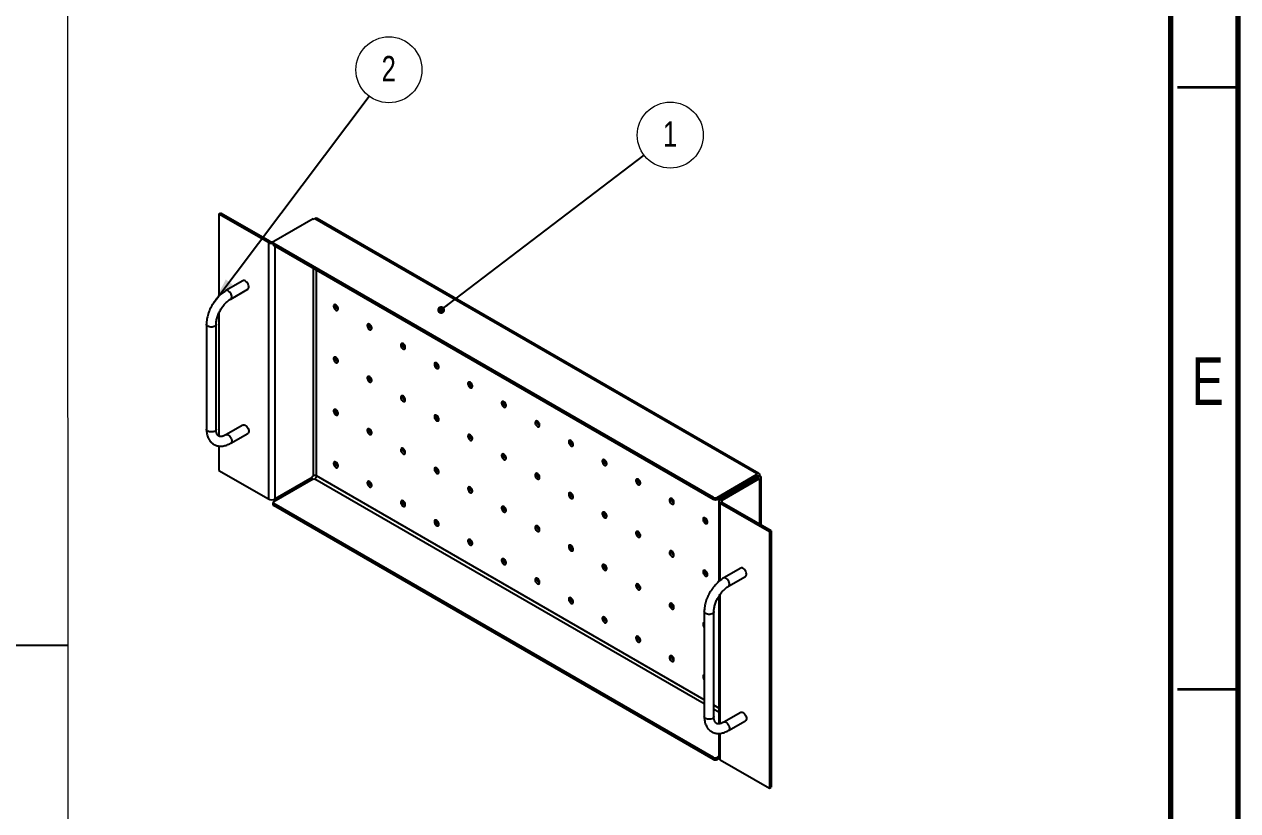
# Model space of a CAD drawing. Header units: millimetres. Extents: x 15 to 1266, y -324 to 294.
# Drawn here: x 316 to 416.7, y -140.1 to -74.8 of the extents above; entities that cross this region are included whole.
import ezdxf

# ---------------------------------------------------------------- set-up
doc = ezdxf.new("R2010")
doc.units = ezdxf.units.MM
doc.layers.add('FORMAT', color=7, linetype='Continuous')
doc.styles.add('SLDTEXTSTYLE0', font='TXT', dxfattribs={"width": 0.75})
doc.dimstyles.new('SLDDIMSTYLE0', dxfattribs={"dimtxt": 0.18, "dimasz": 0.651282, "dimexe": 0, "dimexo": 0.0625, "dimgap": 0, "dimtad": 0, "dimtih": 1, "dimtoh": 1, "dimdec": 0, "dimrnd": 1e-09, "dimzin": 0, "dimdsep": 46, "dimtxsty": 'Standard', "dimblk1": 'DOT', "dimblk2": 'DOT', "dimsah": 1, "dimcen": 0.09, "dimadec": 0, "dimazin": 0, "dimtfac": 0.651282, "dimtdec": 0, "dimtofl": 0, "dimtmove": 0, "dimatfit": 3, "dimldrblk": 'DOT', "dimfxl": 1, "dimfrac": 2, "dimtolj": 1, "dimtzin": 0, "dimarcsym": 0})
doc.dimstyles.new('SLDDIMSTYLE1', dxfattribs={"dimtxt": 0.18, "dimasz": 2.116667, "dimexe": 0, "dimexo": 0.0625, "dimgap": 0, "dimtad": 0, "dimtih": 1, "dimtoh": 1, "dimdec": 0, "dimrnd": 1e-09, "dimzin": 0, "dimdsep": 46, "dimtxsty": 'Standard', "dimsah": 1, "dimcen": 0.09, "dimadec": 0, "dimazin": 0, "dimtfac": 2.116667, "dimtdec": 0, "dimtofl": 0, "dimtmove": 0, "dimatfit": 3, "dimfxl": 1, "dimfrac": 2, "dimtolj": 1, "dimtzin": 0, "dimarcsym": 0})

# ---------------------------------------------------------------- blocks, each defined once
blk = doc.blocks.new('SW_NOTE_0_47')
at = {"color": 0, "linetype": 'Continuous', "lineweight": 0}
blk.add_circle((2.18, 1.66), 2.74, dxfattribs=at)
at = {"color": 0, "linetype": 'Continuous', "lineweight": 0, "insert": (2.16, 2.81), "char_height": 2.12, "attachment_point": 2, "style": 'SLDTEXTSTYLE0'}
blk.add_mtext('1', dxfattribs=at)
blk = doc.blocks.new('_Dot')
at = {"color": 0, "linetype": 'ByBlock', "lineweight": -2}
blk.add_line((-0.5, 0), (-1, 0), dxfattribs=at)
at = {"color": 0, "linetype": 'ByBlock', "const_width": 0.5}
blk.add_lwpolyline([(-0.25, 0, 1), (0.25, 0, 1)], format="xyb", close=True, dxfattribs=at)
blk = doc.blocks.new('SW_NOTE_0_48')
at = {"color": 0, "linetype": 'Continuous', "lineweight": 0}
blk.add_circle((1.65, 2.19), 2.74, dxfattribs=at)
at = {"color": 0, "linetype": 'Continuous', "lineweight": 0, "insert": (1.63, 3.34), "char_height": 2.12, "attachment_point": 2, "style": 'SLDTEXTSTYLE0'}
blk.add_mtext('2', dxfattribs=at)

msp = doc.modelspace()

# ---------------------------------------------------------------- linework, layer by layer
at = {"color": 7, "linetype": 'Continuous', "lineweight": 70}
for p, q in [((416.738536, -36.5306917), (416.738536, -323.5306917)), ((411.1410081, -40.3971667), (411.1410081, -317.3971667))]:
    msp.add_line(p, q, dxfattribs=at)
at = {"color": 7, "linetype": 'Continuous', "lineweight": 18}
msp.add_line((319.6225578, -234.2053037), (319.581397, -72.2200857), dxfattribs=at)
at = {"color": 7, "linetype": 'Continuous', "lineweight": 35}
for p, q in [((411.738536, -80.0306917), (416.738536, -80.0306917)), ((411.738536, -130.0306917), (416.738536, -130.0306917))]:
    msp.add_line(p, q, dxfattribs=at)
at = {"color": 7, "linetype": 'Continuous', "lineweight": 25}
for p, q in [((332.1259928, -90.5712888), (332.2674141, -90.4896479)), ((332.1259928, -90.5712888), (332.1259928, -97.3865547)), ((336.2272121, -92.9388723), (332.1259928, -90.5712888)), ((336.3686335, -92.8572315), (332.2674141, -90.4896479)), ((339.947707, -90.9543189), (336.6710024, -92.8459202)), ((339.947707, -90.9543189), (340.0224617, -90.9974738)), ((340.0927292, -90.9569093), (340.0224617, -90.9974738)), ((376.7680009, -112.129093), (340.0927292, -90.9569093)), ((376.9679846, -112.1092898), (340.2927129, -90.9371061)), ((336.2272121, -92.9388723), (336.3686335, -92.8572315)), ((336.2272121, -92.9388723), (336.2272121, -114.2327092)), ((336.6124237, -92.927561), (336.6124237, -93.0908691)), ((336.6514762, -92.8572315), (336.6679434, -92.8477251)), ((373.2129408, -114.1044138), (336.6710024, -93.0092018)), ((336.6710024, -93.17251), (336.6710024, -93.0092018)), ((373.2129408, -114.267722), (336.6710024, -93.17251)), ((334.11804, -96.1173664), (332.7038265, -96.9337745)), ((333.103794, -97.6266136), (334.5180075, -96.8102055)), ((341.9783473, -98.4689609), (342.0206698, -98.4878376)), ((331.0895967, -99.7296838), (331.0895967, -108.4394524)), ((331.8895967, -108.4394524), (331.8895967, -99.7296838)), ((332.1259928, -98.7780057), (332.1259928, -109.018565)), ((344.7674907, -100.0790991), (344.8098132, -100.0979758)), ((347.5566341, -101.6892373), (347.5989567, -101.708114)), ((341.9783473, -102.8238452), (342.0206698, -102.8427219)), ((350.3457775, -103.2993755), (350.3881001, -103.3182523)), ((344.7674907, -104.4339834), (344.8098132, -104.4528602)), ((353.1349209, -104.9095138), (353.1772435, -104.9283905)), ((347.5566341, -106.0441217), (347.5989567, -106.0629984)), ((355.9240643, -106.519652), (355.9663869, -106.5385287)), ((341.9783473, -107.1787295), (342.0206698, -107.1976063)), ((350.3457775, -107.6542599), (350.3881001, -107.6731366)), ((334.11804, -108.0932983), (332.7038265, -108.9097064)), ((333.103794, -109.6025455), (334.5180075, -108.7861374)), ((344.7674907, -108.7888678), (344.8098132, -108.8077445)), ((358.7132077, -108.1297902), (358.7555303, -108.1486669)), ((332.1259928, -109.8398603), (332.1259928, -111.8651257)), ((353.1349209, -109.2643981), (353.1772435, -109.2832748)), ((361.5023512, -109.7399284), (361.5446737, -109.7588052)), ((347.5566341, -110.399006), (347.5989567, -110.4178827)), ((332.1259928, -111.8651257), (336.2272121, -114.2327092)), ((341.9783473, -111.5336139), (342.0206698, -111.5524906)), ((355.9240643, -110.8745363), (355.9663869, -110.893413)), ((364.2914946, -111.3500667), (364.3338171, -111.3689434)), ((336.6710024, -114.4570337), (339.947707, -112.5654324)), ((339.8810403, -112.4499623), (336.7928975, -114.2327092)), ((339.9513078, -112.3230738), (339.8810403, -112.3636384)), ((339.8810403, -112.4499623), (339.8810403, -112.3636384)), ((340.0224617, -112.6085873), (339.947707, -112.5654324)), ((340.0224617, -112.6085873), (340.0927292, -112.5680228)), ((350.3457775, -112.0091442), (350.3881001, -112.0280209)), ((358.7132077, -112.4846745), (358.7555303, -112.5035513)), ((373.4957835, -114.1044138), (376.7724881, -112.2128125)), ((373.4957835, -114.267722), (376.7724881, -112.3761207)), ((376.8391547, -112.4915907), (373.751012, -114.2743376)), ((376.9805761, -112.5732315), (373.8924333, -114.3559784)), ((376.7680009, -112.129093), (376.6977334, -112.1696575)), ((376.7724881, -112.2128125), (376.6977334, -112.1696575)), ((376.7724881, -112.3761207), (376.7724881, -112.2128125)), ((376.8391547, -112.4915907), (376.9805761, -112.5732315)), ((376.9094222, -112.3740685), (377.0508436, -112.2924277)), ((376.9805761, -112.5732315), (376.9805761, -112.6595555)), ((377.0508436, -112.6189909), (376.9805761, -112.6595555)), ((377.1680009, -116.4102049), (377.1680009, -112.4557093)), ((344.7674907, -113.1437521), (344.8098132, -113.1626288)), ((353.1349209, -113.6192824), (353.1772435, -113.6381591)), ((367.080638, -112.9602049), (367.1229606, -112.9790816)), ((336.6124237, -114.5386745), (336.6124237, -114.7019826)), ((373.2129408, -135.7155273), (336.6710024, -114.6203153)), ((336.6710024, -114.6203153), (336.6710024, -114.7836234)), ((373.2129408, -135.8788355), (336.6710024, -114.7836234)), ((347.5566341, -114.7538903), (347.5989567, -114.772767)), ((361.5023512, -114.0948128), (361.5446737, -114.1136895)), ((369.8697814, -114.5703431), (369.912104, -114.5892198)), ((373.2129408, -114.267722), (373.2129408, -114.1044138)), ((373.4957835, -114.267722), (373.4957835, -114.1044138)), ((373.6338547, -114.4376192), (373.6338547, -121.0976829)), ((373.751012, -114.2743376), (373.8924333, -114.3559784)), ((373.751012, -114.6009008), (373.8924333, -114.51926)), ((377.8522313, -116.9684844), (373.751012, -114.6009008)), ((377.9936526, -116.8868436), (373.8924333, -114.51926)), ((355.9240643, -115.2294207), (355.9663869, -115.2482974)), ((364.2914946, -115.704951), (364.3338171, -115.7238277)), ((350.3457775, -116.3640285), (350.3881001, -116.3829053)), ((358.7132077, -116.8395589), (358.7555303, -116.8584356)), ((372.6589248, -116.1804813), (372.7012474, -116.199358)), ((377.8522313, -116.9684844), (377.9936526, -116.8868436)), ((377.9936526, -116.8868436), (377.9936526, -138.1806805)), ((367.080638, -117.3150892), (367.1229606, -117.3339659)), ((377.8522313, -116.9684844), (377.8522313, -138.2623213)), ((353.1349209, -117.9741668), (353.1772435, -117.9930435)), ((361.5023512, -118.4496971), (361.5446737, -118.4685738)), ((355.9240643, -119.584305), (355.9663869, -119.6031817)), ((369.8697814, -118.9252274), (369.912104, -118.9441041)), ((364.2914946, -120.0598353), (364.3338171, -120.078712)), ((372.6589248, -120.5353656), (372.7012474, -120.5542424)), ((375.4602165, -119.9836969), (374.046003, -120.800105)), ((374.4459705, -121.4929441), (375.860184, -120.6765359)), ((358.7132077, -121.1944432), (358.7555303, -121.2133199)), ((367.080638, -121.6699735), (367.1229606, -121.6888503)), ((361.5023512, -122.8045814), (361.5446737, -122.8234581)), ((373.6338547, -122.3351342), (373.6338547, -132.9134899)), ((369.8697814, -123.2801118), (369.912104, -123.2989885)), ((372.4317731, -123.5960142), (372.4317731, -132.3057829)), ((373.2317731, -132.3057829), (373.2317731, -123.5960142)), ((364.2914946, -124.4147196), (364.3338171, -124.4335964)), ((367.080638, -126.0248579), (367.1229606, -126.0437346)), ((369.8697814, -127.6349961), (369.912104, -127.6538728)), ((375.4602165, -131.9596288), (374.046003, -132.7760369)), ((374.4459705, -133.468876), (375.860184, -132.6524678)), ((373.6338547, -133.7147497), (373.6338547, -135.7314561)), ((373.2129408, -135.7155273), (373.2129408, -135.8788355)), ((373.6338547, -135.6358205), (373.4957835, -135.7155273)), ((373.4957835, -135.7155273), (373.4957835, -135.8788355)), ((373.6474986, -135.7912522), (373.4957835, -135.8788355)), ((373.751012, -135.8947378), (377.8522313, -138.2623213)), ((377.8522313, -138.2623213), (377.9936526, -138.1806805))]:
    msp.add_line(p, q, dxfattribs=at)
at = {"color": 8, "linetype": 'Continuous', "lineweight": 25}
for p, q in [((336.6528016, -92.8579966), (336.6514762, -92.8572315)), ((336.7928975, -114.2327092), (336.7928975, -93.2428785)), ((339.9513078, -95.06619), (339.9513078, -112.3230738)), ((340.2341505, -112.3230738), (340.2341505, -95.2294716)), ((340.0927292, -112.5680228), (372.4317731, -131.2369555)), ((372.4317731, -130.9103657), (340.2341505, -112.3230738)), ((376.7680009, -112.2102221), (376.7680009, -112.129093)), ((376.7724881, -112.2950181), (376.9094222, -112.3740685)), ((376.9094222, -112.3740685), (376.9094222, -112.5321553)), ((376.9805761, -112.5784263), (377.0508436, -112.6189909)), ((377.0508436, -116.3425715), (377.0508436, -112.6189909)), ((373.751012, -121.0020551), (373.751012, -114.6009008)), ((373.8924333, -114.3559784), (373.8924333, -114.51926)), ((373.751012, -132.8968798), (373.751012, -122.1578545)), ((373.6338547, -131.6043126), (373.2317731, -131.3721958)), ((373.2317731, -131.6987856), (373.6338547, -131.9309024)), ((373.751012, -135.8947378), (373.751012, -133.7061955))]:
    msp.add_line(p, q, dxfattribs=at)
at = {"color": 7, "linetype": 'Continuous', "lineweight": 25, "flags": 128}
for points in [[(334.5180075, -96.8102055), (334.5468484, -96.7878638), (334.5810043, -96.7358368), (334.5986362, -96.6667159), (334.5986362, -96.5848441), (334.5810043, -96.4953659), (334.5468484, -96.4039033), (334.4983145, -96.3162033), (334.4384524, -96.2377766), (334.3710232, -96.1735508), (334.300264, -96.1275616), (334.2306206, -96.1026985), (334.1664691, -96.100524), (334.11804, -96.1173664)], [(341.8369259, -98.5506017), (341.8925055, -98.5730133), (341.9431466, -98.5740861), (341.9843495, -98.5537246), (342.0124531, -98.5137381), (342.0249605, -98.4576796), (342.0207601, -98.39053), (342.0002252, -98.3182561), (341.9651805, -98.2472795), (341.9187398, -98.1839069), (341.8650296, -98.1337692), (341.8088222, -98.1013214), (341.755112, -98.0894466), (341.7086713, -98.0991999), (341.6736266, -98.1297147), (341.6530917, -98.1782796), (341.6488914, -98.2405795), (341.6613987, -98.3110787), (341.6895023, -98.383513), (341.7307053, -98.4514463), (341.7813463, -98.5088425), (341.8369259, -98.5506017)], [(344.6260693, -100.1607399), (344.6816489, -100.1831516), (344.73229, -100.1842243), (344.7734929, -100.1638628), (344.8015966, -100.1238763), (344.8141039, -100.0678178), (344.8099035, -100.0006683), (344.7893686, -99.9283943), (344.7543239, -99.8574177), (344.7078832, -99.7940451), (344.654173, -99.7439074), (344.5979656, -99.7114596), (344.5442554, -99.6995848), (344.4978147, -99.7093381), (344.46277, -99.7398529), (344.4422351, -99.7884178), (344.4380348, -99.8507177), (344.4505421, -99.9212169), (344.4786458, -99.9936512), (344.5198487, -100.0615845), (344.5704897, -100.1189808), (344.6260693, -100.1607399)], [(347.4152127, -101.7708781), (347.4707923, -101.7932898), (347.5214334, -101.7943625), (347.5626363, -101.774001), (347.59074, -101.7340145), (347.6032473, -101.677956), (347.5990469, -101.6108065), (347.578512, -101.5385325), (347.5434673, -101.4675559), (347.4970266, -101.4041833), (347.4433164, -101.3540456), (347.3871091, -101.3215978), (347.3333988, -101.309723), (347.2869581, -101.3194763), (347.2519134, -101.3499911), (347.2313786, -101.3985561), (347.2271782, -101.4608559), (347.2396855, -101.5313551), (347.2677892, -101.6037894), (347.3089921, -101.6717228), (347.3596332, -101.729119), (347.4152127, -101.7708781)], [(341.8369259, -102.905486), (341.8925055, -102.9278977), (341.9431466, -102.9289704), (341.9843495, -102.9086089), (342.0124531, -102.8686224), (342.0249605, -102.8125639), (342.0207601, -102.7454144), (342.0002252, -102.6731404), (341.9651805, -102.6021638), (341.9187398, -102.5387912), (341.8650296, -102.4886535), (341.8088222, -102.4562057), (341.755112, -102.4443309), (341.7086713, -102.4540842), (341.6736266, -102.484599), (341.6530917, -102.533164), (341.6488914, -102.5954638), (341.6613987, -102.665963), (341.6895023, -102.7383973), (341.7307053, -102.8063307), (341.7813463, -102.8637269), (341.8369259, -102.905486)], [(350.2043561, -103.3810164), (350.2599357, -103.403428), (350.3105768, -103.4045007), (350.3517797, -103.3841393), (350.3798834, -103.3441528), (350.3923907, -103.2880942), (350.3881903, -103.2209447), (350.3676555, -103.1486707), (350.3326107, -103.0776941), (350.28617, -103.0143215), (350.2324598, -102.9641839), (350.1762525, -102.931736), (350.1225422, -102.9198612), (350.0761015, -102.9296145), (350.0410568, -102.9601293), (350.020522, -103.0086943), (350.0163216, -103.0709942), (350.0288289, -103.1414933), (350.0569326, -103.2139276), (350.0981355, -103.281861), (350.1487766, -103.3392572), (350.2043561, -103.3810164)], [(344.6260693, -104.5156242), (344.6816489, -104.5380359), (344.73229, -104.5391086), (344.7734929, -104.5187471), (344.8015966, -104.4787606), (344.8141039, -104.4227021), (344.8099035, -104.3555526), (344.7893686, -104.2832786), (344.7543239, -104.212302), (344.7078832, -104.1489294), (344.654173, -104.0987917), (344.5979656, -104.0663439), (344.5442554, -104.0544691), (344.4978147, -104.0642224), (344.46277, -104.0947372), (344.4422351, -104.1433022), (344.4380348, -104.205602), (344.4505421, -104.2761012), (344.4786458, -104.3485355), (344.5198487, -104.4164689), (344.5704897, -104.4738651), (344.6260693, -104.5156242)], [(352.9934996, -104.9911546), (353.0490791, -105.0135662), (353.0997202, -105.014639), (353.1409231, -104.9942775), (353.1690268, -104.954291), (353.1815341, -104.8982324), (353.1773337, -104.8310829), (353.1567989, -104.7588089), (353.1217542, -104.6878324), (353.0753135, -104.6244598), (353.0216032, -104.5743221), (352.9653959, -104.5418743), (352.9116857, -104.5299994), (352.865245, -104.5397528), (352.8302002, -104.5702676), (352.8096654, -104.6188325), (352.805465, -104.6811324), (352.8179723, -104.7516315), (352.846076, -104.8240659), (352.8872789, -104.8919992), (352.93792, -104.9493954), (352.9934996, -104.9911546)], [(347.4152127, -106.1257625), (347.4707923, -106.1481741), (347.5214334, -106.1492468), (347.5626363, -106.1288854), (347.59074, -106.0888989), (347.6032473, -106.0328403), (347.5990469, -105.9656908), (347.578512, -105.8934168), (347.5434673, -105.8224403), (347.4970266, -105.7590677), (347.4433164, -105.70893), (347.3871091, -105.6764822), (347.3333988, -105.6646073), (347.2869581, -105.6743606), (347.2519134, -105.7048755), (347.2313786, -105.7534404), (347.2271782, -105.8157403), (347.2396855, -105.8862394), (347.2677892, -105.9586737), (347.3089921, -106.0266071), (347.3596332, -106.0840033), (347.4152127, -106.1257625)], [(341.8369259, -107.2603704), (341.8925055, -107.282782), (341.9431466, -107.2838547), (341.9843495, -107.2634932), (342.0124531, -107.2235068), (342.0249605, -107.1674482), (342.0207601, -107.1002987), (342.0002252, -107.0280247), (341.9651805, -106.9570481), (341.9187398, -106.8936755), (341.8650296, -106.8435379), (341.8088222, -106.81109), (341.755112, -106.7992152), (341.7086713, -106.8089685), (341.6736266, -106.8394833), (341.6530917, -106.8880483), (341.6488914, -106.9503482), (341.6613987, -107.0208473), (341.6895023, -107.0932816), (341.7307053, -107.161215), (341.7813463, -107.2186112), (341.8369259, -107.2603704)], [(355.782643, -106.6012928), (355.8382225, -106.6237044), (355.8888636, -106.6247772), (355.9300665, -106.6044157), (355.9581702, -106.5644292), (355.9706775, -106.5083707), (355.9664771, -106.4412211), (355.9459423, -106.3689472), (355.9108976, -106.2979706), (355.8644569, -106.234598), (355.8107467, -106.1844603), (355.7545393, -106.1520125), (355.7008291, -106.1401377), (355.6543884, -106.149891), (355.6193437, -106.1804058), (355.5988088, -106.2289707), (355.5946084, -106.2912706), (355.6071157, -106.3617698), (355.6352194, -106.4342041), (355.6764223, -106.5021374), (355.7270634, -106.5595336), (355.782643, -106.6012928)], [(350.2043561, -107.7359007), (350.2599357, -107.7583123), (350.3105768, -107.7593851), (350.3517797, -107.7390236), (350.3798834, -107.6990371), (350.3923907, -107.6429786), (350.3881903, -107.575829), (350.3676555, -107.5035551), (350.3326107, -107.4325785), (350.28617, -107.3692059), (350.2324598, -107.3190682), (350.1762525, -107.2866204), (350.1225422, -107.2747456), (350.0761015, -107.2844989), (350.0410568, -107.3150137), (350.020522, -107.3635786), (350.0163216, -107.4258785), (350.0288289, -107.4963777), (350.0569326, -107.568812), (350.0981355, -107.6367453), (350.1487766, -107.6941415), (350.2043561, -107.7359007)], [(358.5717864, -108.211431), (358.627366, -108.2338427), (358.678007, -108.2349154), (358.7192099, -108.2145539), (358.7473136, -108.1745674), (358.7598209, -108.1185089), (358.7556206, -108.0513594), (358.7350857, -107.9790854), (358.700041, -107.9081088), (358.6536003, -107.8447362), (358.5998901, -107.7945985), (358.5436827, -107.7621507), (358.4899725, -107.7502759), (358.4435318, -107.7600292), (358.4084871, -107.790544), (358.3879522, -107.839109), (358.3837518, -107.9014088), (358.3962592, -107.971908), (358.4243628, -108.0443423), (358.4655657, -108.1122756), (358.5162068, -108.1696719), (358.5717864, -108.211431)], [(334.11804, -108.0932983), (334.1664691, -108.0764559), (334.2306206, -108.0786305), (334.300264, -108.1034935), (334.3710232, -108.1494827), (334.4384524, -108.2137085), (334.4983145, -108.2921353), (334.5468484, -108.3798352), (334.5810043, -108.4712978), (334.5986362, -108.5607761), (334.5986362, -108.6426478), (334.5810043, -108.7117687), (334.5468484, -108.7637957), (334.5180075, -108.7861374)], [(344.6260693, -108.8705086), (344.6816489, -108.8929202), (344.73229, -108.893993), (344.7734929, -108.8736315), (344.8015966, -108.833645), (344.8141039, -108.7775864), (344.8099035, -108.7104369), (344.7893686, -108.6381629), (344.7543239, -108.5671864), (344.7078832, -108.5038138), (344.654173, -108.4536761), (344.5979656, -108.4212283), (344.5442554, -108.4093534), (344.4978147, -108.4191068), (344.46277, -108.4496216), (344.4422351, -108.4981865), (344.4380348, -108.5604864), (344.4505421, -108.6309855), (344.4786458, -108.7034199), (344.5198487, -108.7713532), (344.5704897, -108.8287494), (344.6260693, -108.8705086)], [(352.9934996, -109.3460389), (353.0490791, -109.3684505), (353.0997202, -109.3695233), (353.1409231, -109.3491618), (353.1690268, -109.3091753), (353.1815341, -109.2531168), (353.1773337, -109.1859673), (353.1567989, -109.1136933), (353.1217542, -109.0427167), (353.0753135, -108.9793441), (353.0216032, -108.9292064), (352.9653959, -108.8967586), (352.9116857, -108.8848838), (352.865245, -108.8946371), (352.8302002, -108.9251519), (352.8096654, -108.9737168), (352.805465, -109.0360167), (352.8179723, -109.1065159), (352.846076, -109.1789502), (352.8872789, -109.2468835), (352.93792, -109.3042797), (352.9934996, -109.3460389)], [(361.3609298, -109.8215692), (361.4165094, -109.8439809), (361.4671505, -109.8450536), (361.5083534, -109.8246921), (361.536457, -109.7847056), (361.5489644, -109.7286471), (361.544764, -109.6614976), (361.5242291, -109.5892236), (361.4891844, -109.518247), (361.4427437, -109.4548744), (361.3890335, -109.4047367), (361.3328261, -109.3722889), (361.2791159, -109.3604141), (361.2326752, -109.3701674), (361.1976305, -109.4006822), (361.1770956, -109.4492472), (361.1728953, -109.511547), (361.1854026, -109.5820462), (361.2135062, -109.6544805), (361.2547092, -109.7224139), (361.3053502, -109.7798101), (361.3609298, -109.8215692)], [(347.4152127, -110.4806468), (347.4707923, -110.5030584), (347.5214334, -110.5041312), (347.5626363, -110.4837697), (347.59074, -110.4437832), (347.6032473, -110.3877247), (347.5990469, -110.3205751), (347.578512, -110.2483012), (347.5434673, -110.1773246), (347.4970266, -110.113952), (347.4433164, -110.0638143), (347.3871091, -110.0313665), (347.3333988, -110.0194917), (347.2869581, -110.029245), (347.2519134, -110.0597598), (347.2313786, -110.1083247), (347.2271782, -110.1706246), (347.2396855, -110.2411238), (347.2677892, -110.3135581), (347.3089921, -110.3814914), (347.3596332, -110.4388876), (347.4152127, -110.4806468)], [(355.782643, -110.9561771), (355.8382225, -110.9785888), (355.8888636, -110.9796615), (355.9300665, -110.9593), (355.9581702, -110.9193135), (355.9706775, -110.863255), (355.9664771, -110.7961055), (355.9459423, -110.7238315), (355.9108976, -110.6528549), (355.8644569, -110.5894823), (355.8107467, -110.5393446), (355.7545393, -110.5068968), (355.7008291, -110.495022), (355.6543884, -110.5047753), (355.6193437, -110.5352901), (355.5988088, -110.5838551), (355.5946084, -110.6461549), (355.6071157, -110.7166541), (355.6352194, -110.7890884), (355.6764223, -110.8570218), (355.7270634, -110.914418), (355.782643, -110.9561771)], [(341.8369259, -111.6152547), (341.8925055, -111.6376663), (341.9431466, -111.6387391), (341.9843495, -111.6183776), (342.0124531, -111.5783911), (342.0249605, -111.5223326), (342.0207601, -111.455183), (342.0002252, -111.3829091), (341.9651805, -111.3119325), (341.9187398, -111.2485599), (341.8650296, -111.1984222), (341.8088222, -111.1659744), (341.755112, -111.1540996), (341.7086713, -111.1638529), (341.6736266, -111.1943677), (341.6530917, -111.2429326), (341.6488914, -111.3052325), (341.6613987, -111.3757317), (341.6895023, -111.448166), (341.7307053, -111.5160993), (341.7813463, -111.5734955), (341.8369259, -111.6152547)], [(350.2043561, -112.090785), (350.2599357, -112.1131967), (350.3105768, -112.1142694), (350.3517797, -112.0939079), (350.3798834, -112.0539214), (350.3923907, -111.9978629), (350.3881903, -111.9307134), (350.3676555, -111.8584394), (350.3326107, -111.7874628), (350.28617, -111.7240902), (350.2324598, -111.6739525), (350.1762525, -111.6415047), (350.1225422, -111.6296299), (350.0761015, -111.6393832), (350.0410568, -111.669898), (350.020522, -111.718463), (350.0163216, -111.7807628), (350.0288289, -111.851262), (350.0569326, -111.9236963), (350.0981355, -111.9916296), (350.1487766, -112.0490259), (350.2043561, -112.090785)], [(364.1500732, -111.4317075), (364.2056528, -111.4541191), (364.2562939, -111.4551918), (364.2974968, -111.4348304), (364.3256005, -111.3948439), (364.3381078, -111.3387853), (364.3339074, -111.2716358), (364.3133725, -111.1993618), (364.2783278, -111.1283852), (364.2318871, -111.0650126), (364.1781769, -111.014875), (364.1219695, -110.9824271), (364.0682593, -110.9705523), (364.0218186, -110.9803056), (363.9867739, -111.0108204), (363.966239, -111.0593854), (363.9620387, -111.1216853), (363.974546, -111.1921844), (364.0026497, -111.2646187), (364.0438526, -111.3325521), (364.0944937, -111.3899483), (364.1500732, -111.4317075)], [(344.6260693, -113.2253929), (344.6816489, -113.2478045), (344.73229, -113.2488773), (344.7734929, -113.2285158), (344.8015966, -113.1885293), (344.8141039, -113.1324708), (344.8099035, -113.0653213), (344.7893686, -112.9930473), (344.7543239, -112.9220707), (344.7078832, -112.8586981), (344.654173, -112.8085604), (344.5979656, -112.7761126), (344.5442554, -112.7642378), (344.4978147, -112.7739911), (344.46277, -112.8045059), (344.4422351, -112.8530708), (344.4380348, -112.9153707), (344.4505421, -112.9858699), (344.4786458, -113.0583042), (344.5198487, -113.1262375), (344.5704897, -113.1836337), (344.6260693, -113.2253929)], [(358.5717864, -112.5663154), (358.627366, -112.588727), (358.678007, -112.5897997), (358.7192099, -112.5694382), (358.7473136, -112.5294517), (358.7598209, -112.4733932), (358.7556206, -112.4062437), (358.7350857, -112.3339697), (358.700041, -112.2629931), (358.6536003, -112.1996205), (358.5998901, -112.1494829), (358.5436827, -112.117035), (358.4899725, -112.1051602), (358.4435318, -112.1149135), (358.4084871, -112.1454283), (358.3879522, -112.1939933), (358.3837518, -112.2562931), (358.3962592, -112.3267923), (358.4243628, -112.3992266), (358.4655657, -112.46716), (358.5162068, -112.5245562), (358.5717864, -112.5663154)], [(366.9392166, -113.0418457), (366.9947962, -113.0642573), (367.0454373, -113.0653301), (367.0866402, -113.0449686), (367.1147439, -113.0049821), (367.1272512, -112.9489235), (367.1230508, -112.881774), (367.102516, -112.8095), (367.0674712, -112.7385235), (367.0210305, -112.6751509), (366.9673203, -112.6250132), (366.911113, -112.5925654), (366.8574027, -112.5806905), (366.810962, -112.5904439), (366.7759173, -112.6209587), (366.7553825, -112.6695236), (366.7511821, -112.7318235), (366.7636894, -112.8023226), (366.7917931, -112.874757), (366.832996, -112.9426903), (366.8836371, -113.0000865), (366.9392166, -113.0418457)], [(352.9934996, -113.7009232), (353.0490791, -113.7233349), (353.0997202, -113.7244076), (353.1409231, -113.7040461), (353.1690268, -113.6640596), (353.1815341, -113.6080011), (353.1773337, -113.5408516), (353.1567989, -113.4685776), (353.1217542, -113.397601), (353.0753135, -113.3342284), (353.0216032, -113.2840907), (352.9653959, -113.2516429), (352.9116857, -113.2397681), (352.865245, -113.2495214), (352.8302002, -113.2800362), (352.8096654, -113.3286012), (352.805465, -113.390901), (352.8179723, -113.4614002), (352.846076, -113.5338345), (352.8872789, -113.6017679), (352.93792, -113.6591641), (352.9934996, -113.7009232)], [(361.3609298, -114.1764536), (361.4165094, -114.1988652), (361.4671505, -114.1999379), (361.5083534, -114.1795765), (361.536457, -114.13959), (361.5489644, -114.0835314), (361.544764, -114.0163819), (361.5242291, -113.9441079), (361.4891844, -113.8731314), (361.4427437, -113.8097588), (361.3890335, -113.7596211), (361.3328261, -113.7271733), (361.2791159, -113.7152984), (361.2326752, -113.7250517), (361.1976305, -113.7555666), (361.1770956, -113.8041315), (361.1728953, -113.8664314), (361.1854026, -113.9369305), (361.2135062, -114.0093648), (361.2547092, -114.0772982), (361.3053502, -114.1346944), (361.3609298, -114.1764536)], [(375.4689842, -113.2825733), (375.4349015, -113.2140538), (375.4022512, -113.1671416)], [(347.4152127, -114.8355311), (347.4707923, -114.8579428), (347.5214334, -114.8590155), (347.5626363, -114.838654), (347.59074, -114.7986675), (347.6032473, -114.742609), (347.5990469, -114.6754595), (347.578512, -114.6031855), (347.5434673, -114.5322089), (347.4970266, -114.4688363), (347.4433164, -114.4186986), (347.3871091, -114.3862508), (347.3333988, -114.374376), (347.2869581, -114.3841293), (347.2519134, -114.4146441), (347.2313786, -114.4632091), (347.2271782, -114.5255089), (347.2396855, -114.5960081), (347.2677892, -114.6684424), (347.3089921, -114.7363758), (347.3596332, -114.793772), (347.4152127, -114.8355311)], [(355.782643, -115.3110615), (355.8382225, -115.3334731), (355.8888636, -115.3345458), (355.9300665, -115.3141844), (355.9581702, -115.2741979), (355.9706775, -115.2181393), (355.9664771, -115.1509898), (355.9459423, -115.0787158), (355.9108976, -115.0077392), (355.8644569, -114.9443666), (355.8107467, -114.894229), (355.7545393, -114.8617811), (355.7008291, -114.8499063), (355.6543884, -114.8596596), (355.6193437, -114.8901744), (355.5988088, -114.9387394), (355.5946084, -115.0010393), (355.6071157, -115.0715384), (355.6352194, -115.1439727), (355.6764223, -115.2119061), (355.7270634, -115.2693023), (355.782643, -115.3110615)], [(369.72836, -114.6519839), (369.7839396, -114.6743955), (369.8345807, -114.6754683), (369.8757836, -114.6551068), (369.9038873, -114.6151203), (369.9163946, -114.5590618), (369.9121942, -114.4919122), (369.8916594, -114.4196383), (369.8566147, -114.3486617), (369.810174, -114.2852891), (369.7564637, -114.2351514), (369.7002564, -114.2027036), (369.6465461, -114.1908288), (369.6001054, -114.2005821), (369.5650607, -114.2310969), (369.5445259, -114.2796618), (369.5403255, -114.3419617), (369.5528328, -114.4124609), (369.5809365, -114.4848952), (369.6221394, -114.5528285), (369.6727805, -114.6102247), (369.72836, -114.6519839)], [(364.1500732, -115.7865918), (364.2056528, -115.8090034), (364.2562939, -115.8100762), (364.2974968, -115.7897147), (364.3256005, -115.7497282), (364.3381078, -115.6936697), (364.3339074, -115.6265201), (364.3133725, -115.5542462), (364.2783278, -115.4832696), (364.2318871, -115.419897), (364.1781769, -115.3697593), (364.1219695, -115.3373115), (364.0682593, -115.3254367), (364.0218186, -115.33519), (363.9867739, -115.3657048), (363.966239, -115.4142697), (363.9620387, -115.4765696), (363.974546, -115.5470688), (364.0026497, -115.6195031), (364.0438526, -115.6874364), (364.0944937, -115.7448326), (364.1500732, -115.7865918)], [(372.5175035, -116.2621221), (372.573083, -116.2845338), (372.6237241, -116.2856065), (372.664927, -116.265245), (372.6930307, -116.2252585), (372.705538, -116.1692), (372.7013376, -116.1020505), (372.6808028, -116.0297765), (372.6457581, -115.9587999), (372.5993174, -115.8954273), (372.5456071, -115.8452896), (372.4893998, -115.8128418), (372.4356896, -115.800967), (372.3892489, -115.8107203), (372.3542041, -115.8412351), (372.3336693, -115.8898001), (372.3294689, -115.9520999), (372.3419762, -116.0225991), (372.3700799, -116.0950334), (372.4112828, -116.1629667), (372.4619239, -116.220363), (372.5175035, -116.2621221)], [(350.2043561, -116.4456694), (350.2599357, -116.468081), (350.3105768, -116.4691537), (350.3517797, -116.4487922), (350.3798834, -116.4088057), (350.3923907, -116.3527472), (350.3881903, -116.2855977), (350.3676555, -116.2133237), (350.3326107, -116.1423471), (350.28617, -116.0789745), (350.2324598, -116.0288368), (350.1762525, -115.996389), (350.1225422, -115.9845142), (350.0761015, -115.9942675), (350.0410568, -116.0247823), (350.020522, -116.0733473), (350.0163216, -116.1356471), (350.0288289, -116.2061463), (350.0569326, -116.2785806), (350.0981355, -116.346514), (350.1487766, -116.4039102), (350.2043561, -116.4456694)], [(358.5717864, -116.9211997), (358.627366, -116.9436113), (358.678007, -116.9446841), (358.7192099, -116.9243226), (358.7473136, -116.8843361), (358.7598209, -116.8282775), (358.7556206, -116.761128), (358.7350857, -116.688854), (358.700041, -116.6178775), (358.6536003, -116.5545049), (358.5998901, -116.5043672), (358.5436827, -116.4719194), (358.4899725, -116.4600445), (358.4435318, -116.4697979), (358.4084871, -116.5003127), (358.3879522, -116.5488776), (358.3837518, -116.6111775), (358.3962592, -116.6816766), (358.4243628, -116.754111), (358.4655657, -116.8220443), (358.5162068, -116.8794405), (358.5717864, -116.9211997)], [(352.9934996, -118.0558076), (353.0490791, -118.0782192), (353.0997202, -118.0792919), (353.1409231, -118.0589305), (353.1690268, -118.018944), (353.1815341, -117.9628854), (353.1773337, -117.8957359), (353.1567989, -117.8234619), (353.1217542, -117.7524854), (353.0753135, -117.6891128), (353.0216032, -117.6389751), (352.9653959, -117.6065273), (352.9116857, -117.5946524), (352.865245, -117.6044057), (352.8302002, -117.6349206), (352.8096654, -117.6834855), (352.805465, -117.7457854), (352.8179723, -117.8162845), (352.846076, -117.8887188), (352.8872789, -117.9566522), (352.93792, -118.0140484), (352.9934996, -118.0558076)], [(366.9392166, -117.39673), (366.9947962, -117.4191417), (367.0454373, -117.4202144), (367.0866402, -117.3998529), (367.1147439, -117.3598664), (367.1272512, -117.3038079), (367.1230508, -117.2366584), (367.102516, -117.1643844), (367.0674712, -117.0934078), (367.0210305, -117.0300352), (366.9673203, -116.9798975), (366.911113, -116.9474497), (366.8574027, -116.9355749), (366.810962, -116.9453282), (366.7759173, -116.975843), (366.7553825, -117.0244079), (366.7511821, -117.0867078), (366.7636894, -117.157207), (366.7917931, -117.2296413), (366.832996, -117.2975746), (366.8836371, -117.3549708), (366.9392166, -117.39673)], [(361.3609298, -118.5313379), (361.4165094, -118.5537495), (361.4671505, -118.5548223), (361.5083534, -118.5344608), (361.536457, -118.4944743), (361.5489644, -118.4384158), (361.544764, -118.3712662), (361.5242291, -118.2989923), (361.4891844, -118.2280157), (361.4427437, -118.1646431), (361.3890335, -118.1145054), (361.3328261, -118.0820576), (361.2791159, -118.0701828), (361.2326752, -118.0799361), (361.1976305, -118.1104509), (361.1770956, -118.1590158), (361.1728953, -118.2213157), (361.1854026, -118.2918149), (361.2135062, -118.3642492), (361.2547092, -118.4321825), (361.3053502, -118.4895787), (361.3609298, -118.5313379)], [(369.72836, -119.0068682), (369.7839396, -119.0292799), (369.8345807, -119.0303526), (369.8757836, -119.0099911), (369.9038873, -118.9700046), (369.9163946, -118.9139461), (369.9121942, -118.8467966), (369.8916594, -118.7745226), (369.8566147, -118.703546), (369.810174, -118.6401734), (369.7564637, -118.5900357), (369.7002564, -118.5575879), (369.6465461, -118.5457131), (369.6001054, -118.5554664), (369.5650607, -118.5859812), (369.5445259, -118.6345462), (369.5403255, -118.696846), (369.5528328, -118.7673452), (369.5809365, -118.8397795), (369.6221394, -118.9077129), (369.6727805, -118.9651091), (369.72836, -119.0068682)], [(355.782643, -119.6659458), (355.8382225, -119.6883574), (355.8888636, -119.6894302), (355.9300665, -119.6690687), (355.9581702, -119.6290822), (355.9706775, -119.5730237), (355.9664771, -119.5058741), (355.9459423, -119.4336002), (355.9108976, -119.3626236), (355.8644569, -119.299251), (355.8107467, -119.2491133), (355.7545393, -119.2166655), (355.7008291, -119.2047907), (355.6543884, -119.214544), (355.6193437, -119.2450588), (355.5988088, -119.2936237), (355.5946084, -119.3559236), (355.6071157, -119.4264228), (355.6352194, -119.4988571), (355.6764223, -119.5667904), (355.7270634, -119.6241866), (355.782643, -119.6659458)], [(364.1500732, -120.1414761), (364.2056528, -120.1638878), (364.2562939, -120.1649605), (364.2974968, -120.144599), (364.3256005, -120.1046125), (364.3381078, -120.048554), (364.3339074, -119.9814045), (364.3133725, -119.9091305), (364.2783278, -119.8381539), (364.2318871, -119.7747813), (364.1781769, -119.7246436), (364.1219695, -119.6921958), (364.0682593, -119.680321), (364.0218186, -119.6900743), (363.9867739, -119.7205891), (363.966239, -119.7691541), (363.9620387, -119.8314539), (363.974546, -119.9019531), (364.0026497, -119.9743874), (364.0438526, -120.0423207), (364.0944937, -120.099717), (364.1500732, -120.1414761)], [(358.5717864, -121.276084), (358.627366, -121.2984956), (358.678007, -121.2995684), (358.7192099, -121.2792069), (358.7473136, -121.2392204), (358.7598209, -121.1831619), (358.7556206, -121.1160124), (358.7350857, -121.0437384), (358.700041, -120.9727618), (358.6536003, -120.9093892), (358.5998901, -120.8592515), (358.5436827, -120.8268037), (358.4899725, -120.8149289), (358.4435318, -120.8246822), (358.4084871, -120.855197), (358.3879522, -120.9037619), (358.3837518, -120.9660618), (358.3962592, -121.036561), (358.4243628, -121.1089953), (358.4655657, -121.1769286), (358.5162068, -121.2343248), (358.5717864, -121.276084)], [(372.5175035, -120.6170065), (372.573083, -120.6394181), (372.6237241, -120.6404908), (372.664927, -120.6201293), (372.6930307, -120.5801429), (372.705538, -120.5240843), (372.7013376, -120.4569348), (372.6808028, -120.3846608), (372.6457581, -120.3136842), (372.5993174, -120.2503116), (372.5456071, -120.200174), (372.4893998, -120.1677261), (372.4356896, -120.1558513), (372.3892489, -120.1656046), (372.3542041, -120.1961194), (372.3336693, -120.2446844), (372.3294689, -120.3069842), (372.3419762, -120.3774834), (372.3700799, -120.4499177), (372.4112828, -120.5178511), (372.4619239, -120.5752473), (372.5175035, -120.6170065)], [(375.860184, -120.6765359), (375.8890248, -120.6541943), (375.9231808, -120.6021673), (375.9408127, -120.5330464), (375.9408127, -120.4511746), (375.9231808, -120.3616963), (375.8890248, -120.2702337), (375.840491, -120.1825338), (375.7806288, -120.104107), (375.7131997, -120.0398813), (375.6424404, -119.993892), (375.5727971, -119.969029), (375.5086456, -119.9668544), (375.4602165, -119.9836969)], [(366.9392166, -121.7516143), (366.9947962, -121.774026), (367.0454373, -121.7750987), (367.0866402, -121.7547372), (367.1147439, -121.7147507), (367.1272512, -121.6586922), (367.1230508, -121.5915427), (367.102516, -121.5192687), (367.0674712, -121.4482921), (367.0210305, -121.3849195), (366.9673203, -121.3347818), (366.911113, -121.302334), (366.8574027, -121.2904592), (366.810962, -121.3002125), (366.7759173, -121.3307273), (366.7553825, -121.3792923), (366.7511821, -121.4415921), (366.7636894, -121.5120913), (366.7917931, -121.5845256), (366.832996, -121.652459), (366.8836371, -121.7098552), (366.9392166, -121.7516143)], [(361.3609298, -122.8862222), (361.4165094, -122.9086339), (361.4671505, -122.9097066), (361.5083534, -122.8893451), (361.536457, -122.8493586), (361.5489644, -122.7933001), (361.544764, -122.7261506), (361.5242291, -122.6538766), (361.4891844, -122.5829), (361.4427437, -122.5195274), (361.3890335, -122.4693897), (361.3328261, -122.4369419), (361.2791159, -122.4250671), (361.2326752, -122.4348204), (361.1976305, -122.4653352), (361.1770956, -122.5139002), (361.1728953, -122.5762), (361.1854026, -122.6466992), (361.2135062, -122.7191335), (361.2547092, -122.7870669), (361.3053502, -122.8444631), (361.3609298, -122.8862222)], [(369.72836, -123.3617526), (369.7839396, -123.3841642), (369.8345807, -123.3852369), (369.8757836, -123.3648755), (369.9038873, -123.324889), (369.9163946, -123.2688304), (369.9121942, -123.2016809), (369.8916594, -123.1294069), (369.8566147, -123.0584303), (369.810174, -122.9950577), (369.7564637, -122.9449201), (369.7002564, -122.9124722), (369.6465461, -122.9005974), (369.6001054, -122.9103507), (369.5650607, -122.9408656), (369.5445259, -122.9894305), (369.5403255, -123.0517304), (369.5528328, -123.1222295), (369.5809365, -123.1946638), (369.6221394, -123.2625972), (369.6727805, -123.3199934), (369.72836, -123.3617526)], [(364.1500732, -124.4963605), (364.2056528, -124.5187721), (364.2562939, -124.5198448), (364.2974968, -124.4994833), (364.3256005, -124.4594968), (364.3381078, -124.4034383), (364.3339074, -124.3362888), (364.3133725, -124.2640148), (364.2783278, -124.1930382), (364.2318871, -124.1296656), (364.1781769, -124.079528), (364.1219695, -124.0470801), (364.0682593, -124.0352053), (364.0218186, -124.0449586), (363.9867739, -124.0754734), (363.966239, -124.1240384), (363.9620387, -124.1863382), (363.974546, -124.2568374), (364.0026497, -124.3292717), (364.0438526, -124.3972051), (364.0944937, -124.4546013), (364.1500732, -124.4963605)], [(372.4317731, -124.5107176), (372.3892489, -124.520489), (372.3542041, -124.5510038), (372.3336693, -124.5995687), (372.3294689, -124.6618686), (372.3419762, -124.7323677), (372.3700799, -124.8048021), (372.4112828, -124.8727354), (372.4317731, -124.8985934)], [(366.9392166, -126.1064987), (366.9947962, -126.1289103), (367.0454373, -126.129983), (367.0866402, -126.1096216), (367.1147439, -126.0696351), (367.1272512, -126.0135765), (367.1230508, -125.946427), (367.102516, -125.874153), (367.0674712, -125.8031765), (367.0210305, -125.7398039), (366.9673203, -125.6896662), (366.911113, -125.6572184), (366.8574027, -125.6453435), (366.810962, -125.6550968), (366.7759173, -125.6856117), (366.7553825, -125.7341766), (366.7511821, -125.7964765), (366.7636894, -125.8669756), (366.7917931, -125.9394099), (366.832996, -126.0073433), (366.8836371, -126.0647395), (366.9392166, -126.1064987)], [(369.72836, -127.7166369), (369.7839396, -127.7390485), (369.8345807, -127.7401213), (369.8757836, -127.7197598), (369.9038873, -127.6797733), (369.9163946, -127.6237148), (369.9121942, -127.5565652), (369.8916594, -127.4842913), (369.8566147, -127.4133147), (369.810174, -127.3499421), (369.7564637, -127.2998044), (369.7002564, -127.2673566), (369.6465461, -127.2554818), (369.6001054, -127.2652351), (369.5650607, -127.2957499), (369.5445259, -127.3443148), (369.5403255, -127.4066147), (369.5528328, -127.4771139), (369.5809365, -127.5495482), (369.6221394, -127.6174815), (369.6727805, -127.6748777), (369.72836, -127.7166369)], [(372.4317731, -128.865602), (372.3892489, -128.8753733), (372.3542041, -128.9058881), (372.3336693, -128.954453), (372.3294689, -129.0167529), (372.3419762, -129.0872521), (372.3700799, -129.1596864), (372.4112828, -129.2276197), (372.4317731, -129.2534777)], [(375.4602165, -131.9596288), (375.5086456, -131.9427864), (375.5727971, -131.9449609), (375.6424404, -131.9698239), (375.7131997, -132.0158132), (375.7806288, -132.080039), (375.840491, -132.1584657), (375.8890248, -132.2461657), (375.9231808, -132.3376282), (375.9408127, -132.4271065), (375.9408127, -132.5089783), (375.9231808, -132.5780992), (375.8890248, -132.6301262), (375.860184, -132.6524678)]]:
    msp.add_lwpolyline(points, dxfattribs=at)
at = {"color": 8, "linetype": 'Continuous', "lineweight": 25, "flags": 128}
for points in [[(333.1043169, -97.6263102), (333.1326348, -97.6042719), (333.1667907, -97.5522449), (333.1844226, -97.483124), (333.1844226, -97.4012523), (333.1667907, -97.311774), (333.1326348, -97.2203114), (333.084101, -97.1326115), (333.0242388, -97.0541847), (332.9568097, -96.9899589), (332.8860504, -96.9439697), (332.816407, -96.9191067), (332.7522555, -96.9169321), (332.7037213, -96.9338353)], [(331.8895952, -99.7303035), (331.884672, -99.7658069), (331.8566985, -99.8213912), (331.8056587, -99.8712133), (331.7347595, -99.9121425), (331.6484558, -99.9416072), (331.5521705, -99.9577559), (331.4519533, -99.9595741), (331.3541015, -99.9469473), (331.2647633, -99.9206692), (331.1895522, -99.8823907), (331.1331941, -99.834517), (331.09923, -99.7800563), (331.0895967, -99.7295687)], [(331.8895967, -108.4394524), (331.884672, -108.4755755), (331.8566985, -108.5311599), (331.8056587, -108.5809819), (331.7347595, -108.6219111), (331.6484558, -108.6513758), (331.5521705, -108.6675246), (331.4519533, -108.6693427), (331.3541015, -108.656716), (331.2647633, -108.6304378), (331.1895522, -108.5921593), (331.1331941, -108.5442857), (331.09923, -108.489825), (331.0895967, -108.4394524)], [(332.7038649, -108.9096842), (332.7522555, -108.892864), (332.816407, -108.8950386), (332.8860504, -108.9199016), (332.9568097, -108.9658908), (333.0242388, -109.0301166), (333.084101, -109.1085434), (333.1326348, -109.1962433), (333.1667907, -109.2877059), (333.1844226, -109.3771842), (333.1844226, -109.4590559), (333.1667907, -109.5281768), (333.1326348, -109.5802038), (333.1036844, -109.6026087)], [(374.4464933, -121.4926406), (374.4748113, -121.4706024), (374.5089672, -121.4185754), (374.5265991, -121.3494545), (374.5265991, -121.2675827), (374.5089672, -121.1781044), (374.4748113, -121.0866419), (374.4262774, -120.9989419), (374.3664153, -120.9205152), (374.2989861, -120.8562894), (374.2282269, -120.8103001), (374.1585835, -120.7854371), (374.094432, -120.7832626), (374.0458978, -120.8001658)], [(373.2317717, -123.596634), (373.2268485, -123.6321373), (373.198875, -123.6877217), (373.1478351, -123.7375437), (373.076936, -123.778473), (372.9906323, -123.8079376), (372.8943469, -123.8240864), (372.7941298, -123.8259045), (372.696278, -123.8132778), (372.6069398, -123.7869996), (372.5317287, -123.7487211), (372.4753705, -123.7008475), (372.4414064, -123.6463868), (372.4317732, -123.5958992)], [(373.2317731, -132.3057829), (373.2268485, -132.341906), (373.198875, -132.3974903), (373.1478351, -132.4473124), (373.076936, -132.4882416), (372.9906323, -132.5177063), (372.8943469, -132.533855), (372.7941298, -132.5356732), (372.696278, -132.5230465), (372.6069398, -132.4967683), (372.5317287, -132.4584898), (372.4753705, -132.4106162), (372.4414064, -132.3561555), (372.4317731, -132.3057829)], [(374.0460414, -132.7760147), (374.094432, -132.7591945), (374.1585835, -132.761369), (374.2282269, -132.7862321), (374.2989861, -132.8322213), (374.3664153, -132.8964471), (374.4262774, -132.9748738), (374.4748113, -133.0625738), (374.5089672, -133.1540363), (374.5265991, -133.2435146), (374.5265991, -133.3253864), (374.5089672, -133.3945073), (374.4748113, -133.4465343), (374.4458609, -133.4689391)]]:
    msp.add_lwpolyline(points, dxfattribs=at)
at = {"color": 7, "linetype": 'Continuous', "lineweight": 25}
for centre, radius, start, end in [((340.2098972, -91.1204618), 0.2011909, 65.692880954, 125.617577475), ((336.509498, -92.3925369), 0.6149534, 242.675068735, 279.635037879), ((336.5100548, -92.5842893), 0.3074044, 242.609672237, 297.390327763), ((336.7125152, -93.0808879), 0.1005879, 185.694799251, 245.625341706), ((336.7019878, -92.927561), 0.0873231, 110.783420799, 249.216579201), ((342.1761938, -98.1397746), 0.3840662, 173.490906046, 238.993417515), ((344.9653372, -99.7499129), 0.3840662, 173.490906047, 238.993417515), ((347.7544806, -101.3600511), 0.3840662, 173.490906047, 238.993417515), ((342.1761938, -102.494659), 0.3840662, 173.490906047, 238.993417515), ((350.543624, -102.9701893), 0.3840662, 173.490906047, 238.993417515), ((344.9653372, -104.1047972), 0.3840662, 173.490906047, 238.993417515), ((353.3327674, -104.5803275), 0.3840662, 173.490906047, 238.993417515), ((347.7544806, -105.7149354), 0.3840662, 173.490906047, 238.993417515), ((342.1761938, -106.8495433), 0.3840662, 173.490906047, 238.993417515), ((356.1219109, -106.1904657), 0.3840662, 173.490906047, 238.993417515), ((350.543624, -107.3250736), 0.3840662, 173.490906047, 238.993417515), ((358.9110543, -107.800604), 0.3840662, 173.490906047, 238.993417515), ((344.9653372, -108.4596815), 0.3840662, 173.490906047, 238.993417515), ((353.3327674, -108.9352119), 0.3840662, 173.490906047, 238.993417515), ((361.7001977, -109.4107422), 0.3840662, 173.490906047, 238.993417515), ((347.7544806, -110.0698197), 0.3840662, 173.490906047, 238.993417515), ((356.1219109, -110.5453501), 0.3840662, 173.490906047, 238.993417515), ((342.1761938, -111.2044276), 0.3840662, 173.490906047, 238.993417515), ((350.543624, -111.679958), 0.3840662, 173.490906047, 238.993417515), ((364.4893411, -111.0208804), 0.3840662, 173.490906047, 238.993417515), ((340.0927292, -112.596016), 0.3074044, 62.609672237, 117.390327763), ((339.9271073, -112.3091016), 0.307361, 302.60547834, 357.394521514), ((344.9653372, -112.8145658), 0.3840662, 173.490906047, 238.993417515), ((358.9110543, -112.1554883), 0.3840662, 173.490906047, 238.993417515), ((367.2784845, -112.6310186), 0.3840662, 173.490906047, 238.993417515), ((376.8784139, -112.2644568), 0.1746837, 350.78596301, 129.203285236), ((376.8239334, -112.3596712), 0.0866927, 350.440414702, 126.400236929), ((376.8791589, -112.4552851), 0.0866718, 293.594327721, 69.56331599), ((376.9888728, -112.4557093), 0.1746461, 290.783420799, 69.216579201), ((353.3327674, -113.2900962), 0.3840662, 173.490906047, 238.993417515), ((361.7001977, -113.7656265), 0.3840662, 173.490906047, 238.993417515), ((375.5674827, -113.1490567), 0.4551659, 201.539460062, 218.383910066), ((375.708904, -113.0674159), 0.4551659, 201.539460062, 218.383910066), ((336.5100548, -113.6868248), 0.6148088, 242.609672237, 297.390327763), ((336.7125152, -114.6920014), 0.1005879, 185.694799251, 245.625341706), ((336.7019878, -114.5386745), 0.0873231, 110.783420799, 249.216579201), ((347.7544806, -114.4247041), 0.3840662, 173.490906047, 238.993417515), ((356.1219109, -114.9002344), 0.3840662, 173.490906047, 238.993417515), ((370.0676279, -114.2411568), 0.3840662, 173.490906047, 238.993417515), ((373.3543621, -113.8314716), 0.3074044, 242.609672237, 297.390327763), ((373.3543621, -113.9947797), 0.3074044, 242.609672237, 297.390327763), ((373.8129828, -114.4376192), 0.1746461, 110.783420799, 249.216579201), ((373.9234187, -114.4376192), 0.0873231, 110.783420799, 249.216579201), ((364.4893411, -115.3757647), 0.3840662, 173.490906047, 238.993417515), ((372.8567713, -115.8512951), 0.3840662, 173.490906047, 238.993417515), ((350.543624, -116.0348423), 0.3840662, 173.490906047, 238.993417515), ((358.9110543, -116.5103726), 0.3840662, 173.490906047, 238.993417515), ((353.3327674, -117.6449805), 0.3840662, 173.490906047, 238.993417515), ((367.2784845, -116.985903), 0.3840662, 173.490906047, 238.993417515), ((361.7001977, -118.1205108), 0.3840662, 173.490906047, 238.993417515), ((370.0676279, -118.5960412), 0.3840662, 173.490906047, 238.993417515), ((356.1219109, -119.2551187), 0.3840662, 173.490906047, 238.993417515), ((364.4893411, -119.7306491), 0.3840662, 173.490906047, 238.993417515), ((358.9110543, -120.865257), 0.3840662, 173.490906047, 238.993417515), ((372.8567713, -120.2061794), 0.3840662, 173.490906047, 238.993417515), ((367.2784845, -121.3407873), 0.3840662, 173.490906047, 238.993417515), ((361.7001977, -122.4753952), 0.3840662, 173.490906047, 238.993417515), ((370.0676279, -122.9509255), 0.3840662, 173.490906047, 238.993417515), ((364.4893411, -124.0855334), 0.3840662, 173.490906047, 238.993417515), ((367.2784845, -125.6956716), 0.3840662, 173.490906047, 238.993417515), ((370.0676279, -127.3058098), 0.3840662, 173.490906047, 238.993417515), ((373.3543621, -135.4425851), 0.3074044, 242.609672237, 297.390327763), ((373.3543621, -135.6058932), 0.3074044, 242.609672237, 297.390327763), ((373.8340375, -135.7114936), 0.2011757, 185.694799251, 245.625341706)]:
    msp.add_arc(centre, radius, start, end, dxfattribs=at)
for points, knots in [([(332.7038265, -96.9337745), (332.6731671, -96.9520493), (332.5859397, -97.0040422), (332.4449625, -97.1031266), (332.2832614, -97.2349474), (332.1276194, -97.3814028), (331.9790989, -97.540744), (331.8387873, -97.7115638), (331.7076853, -97.8923467), (331.5867481, -98.0815947), (331.4768903, -98.2777823), (331.3789931, -98.4793571), (331.2938907, -98.6847608), (331.2223679, -98.8924482), (331.1651774, -99.1009036), (331.1230159, -99.3086431), (331.097202, -99.5102491), (331.0898915, -99.6497373), (331.089629, -99.7209251), (331.0895967, -99.7296838)], [0, 0, 0, 0, 0.0349039375, 0.0993035107, 0.1635754747, 0.2276987643, 0.2916383165, 0.3554068545, 0.4190433565, 0.4826003381, 0.5461370704, 0.6097114726, 0.6733716126, 0.7371825466, 0.8012078238, 0.8655049538, 0.9301161598, 0.9914018015, 1, 1, 1, 1]), ([(331.8895967, -99.7296838), (331.8899238, -99.7062019), (331.8908787, -99.637649), (331.9018242, -99.5155563), (331.9271038, -99.3622442), (331.9656459, -99.202048), (332.0171565, -99.0375183), (332.0812973, -98.8710359), (332.1573736, -98.705083), (332.2444472, -98.5420973), (332.3413268, -98.384465), (332.4465889, -98.2344764), (332.5586045, -98.0942621), (332.6755577, -97.9657769), (332.7955077, -97.8506234), (332.9162595, -97.750512), (333.0195693, -97.6769923), (333.0811399, -97.6401641), (333.103794, -97.6266136)], [0, 0, 0, 0, 0.0338726075, 0.0988877546, 0.1643034233, 0.2301664721, 0.2964416821, 0.3630587823, 0.4299306605, 0.4969628841, 0.564058242, 0.6311037085, 0.697983164, 0.7645991096, 0.8308574167, 0.8966731377, 0.9619821813, 1, 1, 1, 1]), ([(331.0895967, -108.4394524), (331.0900995, -108.4749269), (331.0915369, -108.5763399), (331.107504, -108.7384026), (331.1435273, -108.9213379), (331.1979419, -109.0929248), (331.2698918, -109.2506124), (331.3582697, -109.3921136), (331.461348, -109.5157255), (331.5771855, -109.6204015), (331.7038794, -109.7056674), (331.8396841, -109.7713788), (331.9830851, -109.8175808), (332.1328946, -109.8444053), (332.2882961, -109.8519344), (332.448672, -109.8400447), (332.6133158, -109.8086055), (332.7811094, -109.7570631), (332.9455558, -109.6891813), (333.0525354, -109.6306097), (333.103794, -109.6025455)], [0, 0, 0, 0, 0.0330622332, 0.0945170102, 0.1559514685, 0.2168124419, 0.2766109696, 0.3349466284, 0.3916608141, 0.4468842906, 0.5009761553, 0.5544268766, 0.6076877373, 0.6612202704, 0.7155226267, 0.7709835321, 0.827820173, 0.8860295205, 0.9453917211, 1, 1, 1, 1]), ([(332.7038265, -108.9097064), (332.683943, -108.9208097), (332.6262261, -108.9530401), (332.5347016, -108.9940972), (332.4338365, -109.0276104), (332.3432252, -109.045821), (332.2640153, -109.0506825), (332.1961353, -109.0440987), (332.1373692, -109.0273231), (332.0866187, -109.0005392), (332.0405487, -108.9615581), (331.9987953, -108.9089782), (331.9613223, -108.8414316), (331.9291225, -108.7562723), (331.9049417, -108.6522552), (331.8916662, -108.5457558), (331.8902077, -108.4708391), (331.8895967, -108.4394524)], [0, 0, 0, 0, 0.0348003664, 0.1010171804, 0.1669929214, 0.2330816784, 0.3000029198, 0.3691934573, 0.4433261121, 0.527465696, 0.6093056199, 0.6803716728, 0.746653876, 0.8171533504, 0.8849694424, 0.9518075348, 1, 1, 1, 1]), ([(374.046003, -120.800105), (374.0153436, -120.8183798), (373.9281162, -120.8703726), (373.787139, -120.969457), (373.6254379, -121.1012779), (373.4697959, -121.2477333), (373.3212754, -121.4070745), (373.1809638, -121.5778943), (373.0498618, -121.7586772), (372.9289246, -121.9479251), (372.8190668, -122.1441128), (372.7211695, -122.3456876), (372.6360672, -122.5510912), (372.5645444, -122.7587787), (372.5073539, -122.9672341), (372.4651923, -123.1749736), (372.4393785, -123.3765795), (372.432068, -123.5160677), (372.4318054, -123.5872556), (372.4317731, -123.5960142)], [0, 0, 0, 0, 0.0349039375, 0.0993035107, 0.1635754747, 0.2276987643, 0.2916383165, 0.3554068545, 0.4190433565, 0.4826003381, 0.5461370704, 0.6097114726, 0.6733716126, 0.7371825466, 0.8012078238, 0.8655049538, 0.9301161598, 0.9914018015, 1, 1, 1, 1]), ([(373.2317731, -123.5960142), (373.2321002, -123.5725324), (373.2330551, -123.5039794), (373.2440006, -123.3818868), (373.2692803, -123.2285747), (373.3078224, -123.0683785), (373.359333, -122.9038488), (373.4234738, -122.7373664), (373.4995501, -122.5714135), (373.5866237, -122.4084278), (373.6835032, -122.2507954), (373.7887654, -122.1008069), (373.9007809, -121.9605925), (374.0177342, -121.8321073), (374.1376842, -121.7169538), (374.2584359, -121.6168425), (374.3617458, -121.5433228), (374.4233163, -121.5064945), (374.4459705, -121.4929441)], [0, 0, 0, 0, 0.0338726075, 0.0988877546, 0.1643034233, 0.2301664721, 0.2964416821, 0.3630587823, 0.4299306605, 0.4969628841, 0.564058242, 0.6311037085, 0.697983164, 0.7645991096, 0.8308574167, 0.8966731377, 0.9619821813, 1, 1, 1, 1]), ([(372.4317731, -132.3057829), (372.432276, -132.3412574), (372.4337134, -132.4426704), (372.4496805, -132.604733), (372.4857038, -132.7876684), (372.5401184, -132.9592553), (372.6120683, -133.1169429), (372.7004462, -133.258444), (372.8035245, -133.382056), (372.919362, -133.486732), (373.0460558, -133.5719979), (373.1818606, -133.6377093), (373.3252615, -133.6839113), (373.475071, -133.7107358), (373.6304725, -133.7182649), (373.7908484, -133.7063752), (373.9554923, -133.6749359), (374.1232859, -133.6233936), (374.2877323, -133.5555118), (374.3947118, -133.4969402), (374.4459705, -133.468876)], [0, 0, 0, 0, 0.0330622332, 0.0945170102, 0.1559514685, 0.2168124419, 0.2766109696, 0.3349466284, 0.3916608141, 0.4468842906, 0.5009761553, 0.5544268766, 0.6076877373, 0.6612202704, 0.7155226267, 0.7709835321, 0.827820173, 0.8860295205, 0.9453917211, 1, 1, 1, 1]), ([(374.046003, -132.7760369), (374.0261195, -132.7871402), (373.9684026, -132.8193705), (373.8768781, -132.8604277), (373.776013, -132.8939408), (373.6854017, -132.9121515), (373.6061918, -132.917013), (373.5383118, -132.9104291), (373.4795457, -132.8936536), (373.4287951, -132.8668697), (373.3827251, -132.8278885), (373.3409718, -132.7753086), (373.3034988, -132.7077621), (373.271299, -132.6226027), (373.2471182, -132.5185857), (373.2338426, -132.4120863), (373.2323842, -132.3371695), (373.2317731, -132.3057829)], [0, 0, 0, 0, 0.0348003664, 0.1010171804, 0.1669929214, 0.2330816784, 0.3000029198, 0.3691934573, 0.4433261121, 0.527465696, 0.6093056199, 0.6803716728, 0.746653876, 0.8171533504, 0.8849694424, 0.9518075348, 1, 1, 1, 1])]:
    msp.add_open_spline(points, degree=3, knots=knots, dxfattribs=at)
at = {"layer": 'FORMAT'}
msp.add_line((21.738536, -126.3802348), (319.5951592, -126.3802348), dxfattribs=at)

# ---------------------------------------------------------------- block references
at = {"color": 7, "linetype": 'Continuous', "lineweight": 0}
for name, p in [('SW_NOTE_0_48', (344.5949869, -80.7780249)), ('SW_NOTE_0_47', (367.4301408, -85.6751382))]:
    msp.add_blockref(name, p, dxfattribs=at)

# ---------------------------------------------------------------- texts
at = {"color": 7, "linetype": 'Continuous', "lineweight": 0, "insert": (414.2463449, -102.4705376), "char_height": 3.96875, "attachment_point": 2, "style": 'SLDTEXTSTYLE0'}
msp.add_mtext('E', dxfattribs=at)

# ---------------------------------------------------------------- leaders
at = {"color": 7, "linetype": 'Continuous', "lineweight": 0}
for points, dimstyle in [([(331.7020674, -97.9045312), (344.5949869, -80.7780249)], 'SLDDIMSTYLE1'), ([(350.5797634, -98.5380422), (367.4301408, -85.6751382)], 'SLDDIMSTYLE0')]:
    msp.add_leader(points, dimstyle=dimstyle, dxfattribs=at)

doc.saveas('drawing.dxf')
